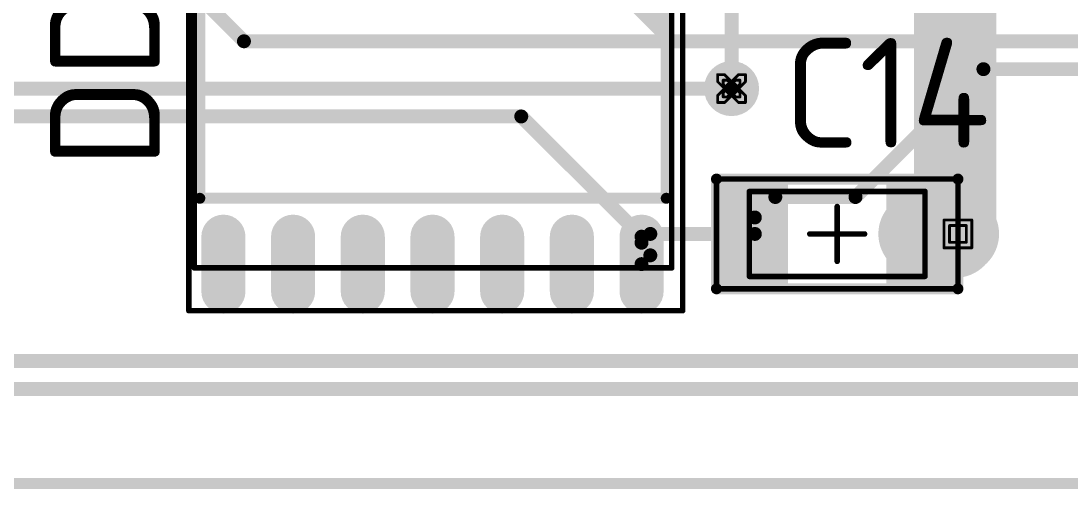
# Model space of a CAD drawing. Header units: millimetres. Extents: x 3219 to 51106, y -14166 to 2063.
# Drawn here: x 5622.96 to 5642.09, y 1760.26 to 1768.79 of the extents above; entities that cross this region are included whole.
import ezdxf

# ---------------------------------------------------------------- set-up
doc = ezdxf.new("R2010")
doc.units = ezdxf.units.MM
doc.layers.get('0').update_dxf_attribs({"lineweight": 53})
for name, color, linetype in [('Bottom Layer', 5, 'Continuous'), ('Bottom Solder', 6, 'Continuous'), ('Drill Drawing', 1, 'Continuous'), ('Mechanical 1', 6, 'Continuous'), ('Mechanical 13', 56, 'Continuous'), ('Mechanical 15', 56, 'Continuous'), ('Top Layer', 1, 'Continuous'), ('Top Overlay', 2, 'Continuous'), ('Top Paste', 8, 'Continuous'), ('Top Solder', 216, 'Continuous')]:
    doc.layers.add(name, color=color, linetype=linetype)
doc.styles.add('GOST type B', font='GOST_B.TTF', dxfattribs={"height": 3.5})

# ---------------------------------------------------------------- blocks, each defined once
blk = doc.blocks.new('14_SOIC_94')
at = {"layer": 'Mechanical 13'}
h = blk.add_hatch(color=56, dxfattribs=at)
edge = h.paths.add_edge_path()
edge.add_arc((0.5, 0), 0.25, 0, 360)
at = {"layer": 'Top Layer'}
blk.add_hatch(color=1, dxfattribs=at).paths.add_polyline_path([(-0.8, 0.3), (0.8, 0.3), (0.8, -0.3), (-0.8, -0.3)])
h = blk.add_hatch(color=1, dxfattribs=at)
edge = h.paths.add_edge_path()
edge.add_arc((5.4, 0), 0.3, 90, 270)
edge.add_line((5.4, -0.3), (6.4, -0.3))
edge.add_arc((6.4, 0), 0.3, 270, 450)
edge.add_line((6.4, 0.3), (5.4, 0.3))
h = blk.add_hatch(color=1, dxfattribs=at)
edge = h.paths.add_edge_path()
edge.add_arc((-0.5, -1.27), 0.3, 90, 270)
edge.add_line((-0.5, -1.57), (0.5, -1.57))
edge.add_arc((0.5, -1.27), 0.3, 270, 450)
edge.add_line((0.5, -0.97), (-0.5, -0.97))
h = blk.add_hatch(color=1, dxfattribs=at)
edge = h.paths.add_edge_path()
edge.add_arc((5.4, -1.27), 0.3, 90, 270)
edge.add_line((5.4, -1.57), (6.4, -1.57))
edge.add_arc((6.4, -1.27), 0.3, 270, 450)
edge.add_line((6.4, -0.97), (5.4, -0.97))
h = blk.add_hatch(color=1, dxfattribs=at)
edge = h.paths.add_edge_path()
edge.add_arc((-0.5, -2.54), 0.3, 90, 270)
edge.add_line((-0.5, -2.84), (0.5, -2.84))
edge.add_arc((0.5, -2.54), 0.3, 270, 450)
edge.add_line((0.5, -2.24), (-0.5, -2.24))
h = blk.add_hatch(color=1, dxfattribs=at)
edge = h.paths.add_edge_path()
edge.add_arc((5.4, -2.54), 0.3, 90, 270)
edge.add_line((5.4, -2.84), (6.4, -2.84))
edge.add_arc((6.4, -2.54), 0.3, 270, 450)
edge.add_line((6.4, -2.24), (5.4, -2.24))
h = blk.add_hatch(color=1, dxfattribs=at)
edge = h.paths.add_edge_path()
edge.add_arc((-0.5, -3.81), 0.3, 90, 270)
edge.add_line((-0.5, -4.11), (0.5, -4.11))
edge.add_arc((0.5, -3.81), 0.3, 270, 450)
edge.add_line((0.5, -3.51), (-0.5, -3.51))
h = blk.add_hatch(color=1, dxfattribs=at)
edge = h.paths.add_edge_path()
edge.add_arc((5.4, -3.81), 0.3, 90, 270)
edge.add_line((5.4, -4.11), (6.4, -4.11))
edge.add_arc((6.4, -3.81), 0.3, 270, 450)
edge.add_line((6.4, -3.51), (5.4, -3.51))
h = blk.add_hatch(color=1, dxfattribs=at)
edge = h.paths.add_edge_path()
edge.add_arc((-0.5, -5.08), 0.3, 90, 270)
edge.add_line((-0.5, -5.38), (0.5, -5.38))
edge.add_arc((0.5, -5.08), 0.3, 270, 450)
edge.add_line((0.5, -4.78), (-0.5, -4.78))
h = blk.add_hatch(color=1, dxfattribs=at)
edge = h.paths.add_edge_path()
edge.add_arc((5.4, -5.08), 0.3, 90, 270)
edge.add_line((5.4, -5.38), (6.4, -5.38))
edge.add_arc((6.4, -5.08), 0.3, 270, 450)
edge.add_line((6.4, -4.78), (5.4, -4.78))
h = blk.add_hatch(color=1, dxfattribs=at)
edge = h.paths.add_edge_path()
edge.add_arc((-0.5, -6.35), 0.3, 90, 270)
edge.add_line((-0.5, -6.65), (0.5, -6.65))
edge.add_arc((0.5, -6.35), 0.3, 270, 450)
edge.add_line((0.5, -6.05), (-0.5, -6.05))
h = blk.add_hatch(color=1, dxfattribs=at)
edge = h.paths.add_edge_path()
edge.add_arc((5.4, -6.35), 0.3, 90, 270)
edge.add_line((5.4, -6.65), (6.4, -6.65))
edge.add_arc((6.4, -6.35), 0.3, 270, 450)
edge.add_line((6.4, -6.05), (5.4, -6.05))
h = blk.add_hatch(color=1, dxfattribs=at)
edge = h.paths.add_edge_path()
edge.add_arc((-0.5, -7.62), 0.3, 90, 270)
edge.add_line((-0.5, -7.92), (0.5, -7.92))
edge.add_arc((0.5, -7.62), 0.3, 270, 450)
edge.add_line((0.5, -7.32), (-0.5, -7.32))
h = blk.add_hatch(color=1, dxfattribs=at)
edge = h.paths.add_edge_path()
edge.add_arc((5.4, -7.62), 0.3, 90, 270)
edge.add_line((5.4, -7.92), (6.4, -7.92))
edge.add_arc((6.4, -7.62), 0.3, 270, 450)
edge.add_line((6.4, -7.32), (5.4, -7.32))
at = {"layer": 'Top Overlay'}
blk.add_hatch(color=2, dxfattribs=at).paths.add_polyline_path([(1.2, 0.45), (1.2, -0.27), (1.92, 0.45)])
at = {"layer": 'Top Paste'}
blk.add_hatch(color=8, dxfattribs=at).paths.add_polyline_path([(-0.8, 0.3), (0.8, 0.3), (0.8, -0.3), (-0.8, -0.3)])
h = blk.add_hatch(color=8, dxfattribs=at)
edge = h.paths.add_edge_path()
edge.add_arc((5.4, 0), 0.3, 90, 270)
edge.add_line((5.4, -0.3), (6.4, -0.3))
edge.add_arc((6.4, 0), 0.3, 270, 450)
edge.add_line((6.4, 0.3), (5.4, 0.3))
h = blk.add_hatch(color=8, dxfattribs=at)
edge = h.paths.add_edge_path()
edge.add_arc((-0.5, -1.27), 0.3, 90, 270)
edge.add_line((-0.5, -1.57), (0.5, -1.57))
edge.add_arc((0.5, -1.27), 0.3, 270, 450)
edge.add_line((0.5, -0.97), (-0.5, -0.97))
h = blk.add_hatch(color=8, dxfattribs=at)
edge = h.paths.add_edge_path()
edge.add_arc((5.4, -1.27), 0.3, 90, 270)
edge.add_line((5.4, -1.57), (6.4, -1.57))
edge.add_arc((6.4, -1.27), 0.3, 270, 450)
edge.add_line((6.4, -0.97), (5.4, -0.97))
h = blk.add_hatch(color=8, dxfattribs=at)
edge = h.paths.add_edge_path()
edge.add_arc((-0.5, -2.54), 0.3, 90, 270)
edge.add_line((-0.5, -2.84), (0.5, -2.84))
edge.add_arc((0.5, -2.54), 0.3, 270, 450)
edge.add_line((0.5, -2.24), (-0.5, -2.24))
h = blk.add_hatch(color=8, dxfattribs=at)
edge = h.paths.add_edge_path()
edge.add_arc((5.4, -2.54), 0.3, 90, 270)
edge.add_line((5.4, -2.84), (6.4, -2.84))
edge.add_arc((6.4, -2.54), 0.3, 270, 450)
edge.add_line((6.4, -2.24), (5.4, -2.24))
h = blk.add_hatch(color=8, dxfattribs=at)
edge = h.paths.add_edge_path()
edge.add_arc((-0.5, -3.81), 0.3, 90, 270)
edge.add_line((-0.5, -4.11), (0.5, -4.11))
edge.add_arc((0.5, -3.81), 0.3, 270, 450)
edge.add_line((0.5, -3.51), (-0.5, -3.51))
h = blk.add_hatch(color=8, dxfattribs=at)
edge = h.paths.add_edge_path()
edge.add_arc((5.4, -3.81), 0.3, 90, 270)
edge.add_line((5.4, -4.11), (6.4, -4.11))
edge.add_arc((6.4, -3.81), 0.3, 270, 450)
edge.add_line((6.4, -3.51), (5.4, -3.51))
h = blk.add_hatch(color=8, dxfattribs=at)
edge = h.paths.add_edge_path()
edge.add_arc((-0.5, -5.08), 0.3, 90, 270)
edge.add_line((-0.5, -5.38), (0.5, -5.38))
edge.add_arc((0.5, -5.08), 0.3, 270, 450)
edge.add_line((0.5, -4.78), (-0.5, -4.78))
h = blk.add_hatch(color=8, dxfattribs=at)
edge = h.paths.add_edge_path()
edge.add_arc((5.4, -5.08), 0.3, 90, 270)
edge.add_line((5.4, -5.38), (6.4, -5.38))
edge.add_arc((6.4, -5.08), 0.3, 270, 450)
edge.add_line((6.4, -4.78), (5.4, -4.78))
h = blk.add_hatch(color=8, dxfattribs=at)
edge = h.paths.add_edge_path()
edge.add_arc((-0.5, -6.35), 0.3, 90, 270)
edge.add_line((-0.5, -6.65), (0.5, -6.65))
edge.add_arc((0.5, -6.35), 0.3, 270, 450)
edge.add_line((0.5, -6.05), (-0.5, -6.05))
h = blk.add_hatch(color=8, dxfattribs=at)
edge = h.paths.add_edge_path()
edge.add_arc((5.4, -6.35), 0.3, 90, 270)
edge.add_line((5.4, -6.65), (6.4, -6.65))
edge.add_arc((6.4, -6.35), 0.3, 270, 450)
edge.add_line((6.4, -6.05), (5.4, -6.05))
h = blk.add_hatch(color=8, dxfattribs=at)
edge = h.paths.add_edge_path()
edge.add_arc((-0.5, -7.62), 0.3, 90, 270)
edge.add_line((-0.5, -7.92), (0.5, -7.92))
edge.add_arc((0.5, -7.62), 0.3, 270, 450)
edge.add_line((0.5, -7.32), (-0.5, -7.32))
h = blk.add_hatch(color=8, dxfattribs=at)
edge = h.paths.add_edge_path()
edge.add_arc((5.4, -7.62), 0.3, 90, 270)
edge.add_line((5.4, -7.92), (6.4, -7.92))
edge.add_arc((6.4, -7.62), 0.3, 270, 450)
edge.add_line((6.4, -7.32), (5.4, -7.32))
at = {"layer": 'Top Solder'}
blk.add_hatch(color=216, dxfattribs=at).paths.add_polyline_path([(-0.902, 0.402), (0.902, 0.402), (0.902, -0.402), (-0.902, -0.402)])
h = blk.add_hatch(color=216, dxfattribs=at)
edge = h.paths.add_edge_path()
edge.add_arc((5.4, 0), 0.402, 90, 270)
edge.add_line((5.4, -0.402), (6.4, -0.402))
edge.add_arc((6.4, 0), 0.402, 270, 450)
edge.add_line((6.4, 0.402), (5.4, 0.402))
h = blk.add_hatch(color=216, dxfattribs=at)
edge = h.paths.add_edge_path()
edge.add_arc((-0.5, -1.27), 0.402, 90, 270)
edge.add_line((-0.5, -1.672), (0.5, -1.672))
edge.add_arc((0.5, -1.27), 0.402, 270, 450)
edge.add_line((0.5, -0.868), (-0.5, -0.868))
h = blk.add_hatch(color=216, dxfattribs=at)
edge = h.paths.add_edge_path()
edge.add_arc((5.4, -1.27), 0.402, 90, 270)
edge.add_line((5.4, -1.672), (6.4, -1.672))
edge.add_arc((6.4, -1.27), 0.402, 270, 450)
edge.add_line((6.4, -0.868), (5.4, -0.868))
h = blk.add_hatch(color=216, dxfattribs=at)
edge = h.paths.add_edge_path()
edge.add_arc((-0.5, -2.54), 0.402, 90, 270)
edge.add_line((-0.5, -2.942), (0.5, -2.942))
edge.add_arc((0.5, -2.54), 0.402, 270, 450)
edge.add_line((0.5, -2.138), (-0.5, -2.138))
h = blk.add_hatch(color=216, dxfattribs=at)
edge = h.paths.add_edge_path()
edge.add_arc((5.4, -2.54), 0.402, 90, 270)
edge.add_line((5.4, -2.942), (6.4, -2.942))
edge.add_arc((6.4, -2.54), 0.402, 270, 450)
edge.add_line((6.4, -2.138), (5.4, -2.138))
h = blk.add_hatch(color=216, dxfattribs=at)
edge = h.paths.add_edge_path()
edge.add_arc((-0.5, -3.81), 0.402, 90, 270)
edge.add_line((-0.5, -4.212), (0.5, -4.212))
edge.add_arc((0.5, -3.81), 0.402, 270, 450)
edge.add_line((0.5, -3.408), (-0.5, -3.408))
h = blk.add_hatch(color=216, dxfattribs=at)
edge = h.paths.add_edge_path()
edge.add_arc((5.4, -3.81), 0.402, 90, 270)
edge.add_line((5.4, -4.212), (6.4, -4.212))
edge.add_arc((6.4, -3.81), 0.402, 270, 450)
edge.add_line((6.4, -3.408), (5.4, -3.408))
h = blk.add_hatch(color=216, dxfattribs=at)
edge = h.paths.add_edge_path()
edge.add_arc((-0.5, -5.08), 0.402, 90, 270)
edge.add_line((-0.5, -5.482), (0.5, -5.482))
edge.add_arc((0.5, -5.08), 0.402, 270, 450)
edge.add_line((0.5, -4.678), (-0.5, -4.678))
h = blk.add_hatch(color=216, dxfattribs=at)
edge = h.paths.add_edge_path()
edge.add_arc((5.4, -5.08), 0.402, 90, 270)
edge.add_line((5.4, -5.482), (6.4, -5.482))
edge.add_arc((6.4, -5.08), 0.402, 270, 450)
edge.add_line((6.4, -4.678), (5.4, -4.678))
h = blk.add_hatch(color=216, dxfattribs=at)
edge = h.paths.add_edge_path()
edge.add_arc((-0.5, -6.35), 0.402, 90, 270)
edge.add_line((-0.5, -6.752), (0.5, -6.752))
edge.add_arc((0.5, -6.35), 0.402, 270, 450)
edge.add_line((0.5, -5.948), (-0.5, -5.948))
h = blk.add_hatch(color=216, dxfattribs=at)
edge = h.paths.add_edge_path()
edge.add_arc((5.4, -6.35), 0.402, 90, 270)
edge.add_line((5.4, -6.752), (6.4, -6.752))
edge.add_arc((6.4, -6.35), 0.402, 270, 450)
edge.add_line((6.4, -5.948), (5.4, -5.948))
h = blk.add_hatch(color=216, dxfattribs=at)
edge = h.paths.add_edge_path()
edge.add_arc((-0.5, -7.62), 0.402, 90, 270)
edge.add_line((-0.5, -8.022), (0.5, -8.022))
edge.add_arc((0.5, -7.62), 0.402, 270, 450)
edge.add_line((0.5, -7.218), (-0.5, -7.218))
h = blk.add_hatch(color=216, dxfattribs=at)
edge = h.paths.add_edge_path()
edge.add_arc((5.4, -7.62), 0.402, 90, 270)
edge.add_line((5.4, -8.022), (6.4, -8.022))
edge.add_arc((6.4, -7.62), 0.402, 270, 450)
edge.add_line((6.4, -7.218), (5.4, -7.218))
at = {"layer": 'Mechanical 13'}
for points in [[(-0.168, -8.15, 0.1, 0.1, 0), (-0.168, 0.55, 0.1, 0.1, 0)], [(5.969, 0.55, 0.1, 0.1, 0), (-0.168, 0.55, 0.1, 0.1, 0)], [(5.969, -8.15, 0.1, 0.1, 0), (5.969, 0.55, 0.1, 0.1, 0)], [(-0.168, -8.15, 0.1, 0.1, 0), (5.969, -8.15, 0.1, 0.1, 0)]]:
    blk.add_lwpolyline(points, format="xyseb", dxfattribs=at)
for points in [[(-0.193, 0.55, 0.05, 0.05, 1), (-0.143, 0.55, 0.05, 0.05, 1)], [(-0.193, 0.55, 0.05, 0.05, 1), (-0.143, 0.55, 0.05, 0.05, 1)], [(5.944, 0.55, 0.05, 0.05, 1), (5.994, 0.55, 0.05, 0.05, 1)], [(5.944, 0.55, 0.05, 0.05, 1), (5.994, 0.55, 0.05, 0.05, 1)], [(-0.193, -8.15, 0.05, 0.05, 1), (-0.143, -8.15, 0.05, 0.05, 1)], [(-0.193, -8.15, 0.05, 0.05, 1), (-0.143, -8.15, 0.05, 0.05, 1)], [(5.944, -8.15, 0.05, 0.05, 1), (5.994, -8.15, 0.05, 0.05, 1)], [(5.944, -8.15, 0.05, 0.05, 1), (5.994, -8.15, 0.05, 0.05, 1)]]:
    blk.add_lwpolyline(points, format="xyseb", close=True, dxfattribs=at)
at = {"layer": 'Mechanical 15'}
for points in [[(-0.75, -8.25, 0.1, 0.1, 0), (-0.75, 0.75, 0.1, 0.1, 0)], [(6.75, 0.75, 0.1, 0.1, 0), (-0.75, 0.75, 0.1, 0.1, 0)], [(6.75, 0.5, 0.1, 0.1, 0), (6.75, 0.75, 0.1, 0.1, 0)], [(6.75, -8.25, 0.1, 0.1, 0), (6.75, 0.5, 0.1, 0.1, 0)], [(6.75, -8.25, 0.1, 0.1, 0), (-0.75, -8.25, 0.1, 0.1, 0)]]:
    blk.add_lwpolyline(points, format="xyseb", dxfattribs=at)
for points in [[(-0.775, 0.75, 0.05, 0.05, 1), (-0.725, 0.75, 0.05, 0.05, 1)], [(-0.775, 0.75, 0.05, 0.05, 1), (-0.725, 0.75, 0.05, 0.05, 1)], [(6.725, 0.75, 0.05, 0.05, 1), (6.775, 0.75, 0.05, 0.05, 1)], [(6.725, 0.75, 0.05, 0.05, 1), (6.775, 0.75, 0.05, 0.05, 1)], [(6.725, 0.5, 0.05, 0.05, 1), (6.775, 0.5, 0.05, 0.05, 1)], [(6.725, 0.5, 0.05, 0.05, 1), (6.775, 0.5, 0.05, 0.05, 1)], [(-0.775, -8.25, 0.05, 0.05, 1), (-0.725, -8.25, 0.05, 0.05, 1)], [(-0.775, -8.25, 0.05, 0.05, 1), (-0.725, -8.25, 0.05, 0.05, 1)], [(6.725, -8.25, 0.05, 0.05, 1), (6.775, -8.25, 0.05, 0.05, 1)], [(6.725, -8.25, 0.05, 0.05, 1), (6.775, -8.25, 0.05, 0.05, 1)]]:
    blk.add_lwpolyline(points, format="xyseb", close=True, dxfattribs=at)
at = {"layer": 'Top Overlay'}
for points in [[(1.2, 0.45, 0.2, 0.2, 0), (4.7, 0.45, 0.2, 0.2, 0)], [(1.2, -8.05, 0.2, 0.2, 0), (1.2, 0.45, 0.2, 0.2, 0)], [(4.7, -8.05, 0.2, 0.2, 0), (4.7, 0.45, 0.2, 0.2, 0)], [(4.7, -8.05, 0.2, 0.2, 0), (1.2, -8.05, 0.2, 0.2, 0)]]:
    blk.add_lwpolyline(points, format="xyseb", dxfattribs=at)
for points in [[(1.15, 0.45, 0.1, 0.1, 1), (1.25, 0.45, 0.1, 0.1, 1)], [(1.15, 0.45, 0.1, 0.1, 1), (1.25, 0.45, 0.1, 0.1, 1)], [(4.65, 0.45, 0.1, 0.1, 1), (4.75, 0.45, 0.1, 0.1, 1)], [(4.65, 0.45, 0.1, 0.1, 1), (4.75, 0.45, 0.1, 0.1, 1)], [(1.15, -8.05, 0.1, 0.1, 1), (1.25, -8.05, 0.1, 0.1, 1)], [(1.15, -8.05, 0.1, 0.1, 1), (1.25, -8.05, 0.1, 0.1, 1)], [(4.65, -8.05, 0.1, 0.1, 1), (4.75, -8.05, 0.1, 0.1, 1)], [(4.65, -8.05, 0.1, 0.1, 1), (4.75, -8.05, 0.1, 0.1, 1)]]:
    blk.add_lwpolyline(points, format="xyseb", close=True, dxfattribs=at)
blk = doc.blocks.new('CAP__1206_115')
at = {"layer": 'Top Layer'}
for points in [[(-2, -0.8), (-2, 0.8), (-1, 0.8), (-1, -0.8)], [(1, -0.8), (1, 0.8), (2, 0.8), (2, -0.8)]]:
    blk.add_hatch(color=1, dxfattribs=at).paths.add_polyline_path(points)
at = {"layer": 'Top Paste'}
for points in [[(-2, -0.8), (-2, 0.8), (-1, 0.8), (-1, -0.8)], [(1, -0.8), (1, 0.8), (2, 0.8), (2, -0.8)]]:
    blk.add_hatch(color=8, dxfattribs=at).paths.add_polyline_path(points)
at = {"layer": 'Top Solder'}
for points in [[(-2.102, -0.902), (-2.102, 0.902), (-0.898, 0.902), (-0.898, -0.902)], [(0.898, -0.902), (0.898, 0.902), (2.102, 0.902), (2.102, -0.902)]]:
    blk.add_hatch(color=216, dxfattribs=at).paths.add_polyline_path(points)
at = {"layer": 'Mechanical 13'}
for points in [[(1.6, 0.775, 0.1, 0.1, 0), (-1.6, 0.775, 0.1, 0.1, 0)], [(-1.6, 0.775, 0.1, 0.1, 0), (-1.6, -0.775, 0.1, 0.1, 0)], [(1.6, 0.775, 0.1, 0.1, 0), (1.6, -0.775, 0.1, 0.1, 0)], [(1.6, -0.775, 0.1, 0.1, 0), (-1.6, -0.775, 0.1, 0.1, 0)]]:
    blk.add_lwpolyline(points, format="xyseb", dxfattribs=at)
for points in [[(-1.625, 0.775, 0.05, 0.05, 1), (-1.575, 0.775, 0.05, 0.05, 1)], [(-1.625, 0.775, 0.05, 0.05, 1), (-1.575, 0.775, 0.05, 0.05, 1)], [(1.575, 0.775, 0.05, 0.05, 1), (1.625, 0.775, 0.05, 0.05, 1)], [(1.575, 0.775, 0.05, 0.05, 1), (1.625, 0.775, 0.05, 0.05, 1)], [(-1.625, -0.775, 0.05, 0.05, 1), (-1.575, -0.775, 0.05, 0.05, 1)], [(-1.625, -0.775, 0.05, 0.05, 1), (-1.575, -0.775, 0.05, 0.05, 1)], [(1.575, -0.775, 0.05, 0.05, 1), (1.625, -0.775, 0.05, 0.05, 1)], [(1.575, -0.775, 0.05, 0.05, 1), (1.625, -0.775, 0.05, 0.05, 1)]]:
    blk.add_lwpolyline(points, format="xyseb", close=True, dxfattribs=at)
at = {"layer": 'Mechanical 15'}
for points in [[(-2.2, 1, 0.1, 0.1, 0), (-2.2, -1, 0.1, 0.1, 0)], [(2.2, 1, 0.1, 0.1, 0), (-2.2, 1, 0.1, 0.1, 0)], [(2.2, 1, 0.1, 0.1, 0), (2.2, -1, 0.1, 0.1, 0)], [(0, 0.5, 0.1, 0.1, 0), (0, -0.5, 0.1, 0.1, 0)], [(0.5, 0, 0.1, 0.1, 0), (-0.5, 0, 0.1, 0.1, 0)], [(2.2, -1, 0.1, 0.1, 0), (-2.2, -1, 0.1, 0.1, 0)]]:
    blk.add_lwpolyline(points, format="xyseb", dxfattribs=at)
for points in [[(-2.225, 1, 0.05, 0.05, 1), (-2.175, 1, 0.05, 0.05, 1)], [(-2.225, 1, 0.05, 0.05, 1), (-2.175, 1, 0.05, 0.05, 1)], [(2.175, 1, 0.05, 0.05, 1), (2.225, 1, 0.05, 0.05, 1)], [(2.175, 1, 0.05, 0.05, 1), (2.225, 1, 0.05, 0.05, 1)], [(-0.025, 0.5, 0.05, 0.05, 1), (0.025, 0.5, 0.05, 0.05, 1)], [(-0.525, 0, 0.05, 0.05, 1), (-0.475, 0, 0.05, 0.05, 1)], [(0.475, 0, 0.05, 0.05, 1), (0.525, 0, 0.05, 0.05, 1)], [(-0.025, -0.5, 0.05, 0.05, 1), (0.025, -0.5, 0.05, 0.05, 1)], [(-2.225, -1, 0.05, 0.05, 1), (-2.175, -1, 0.05, 0.05, 1)], [(-2.225, -1, 0.05, 0.05, 1), (-2.175, -1, 0.05, 0.05, 1)], [(2.175, -1, 0.05, 0.05, 1), (2.225, -1, 0.05, 0.05, 1)], [(2.175, -1, 0.05, 0.05, 1), (2.225, -1, 0.05, 0.05, 1)]]:
    blk.add_lwpolyline(points, format="xyseb", close=True, dxfattribs=at)
at = {"layer": 'Top Overlay'}
for points in [[(2.2, 1, 0.2, 0.2, 0), (-2.2, 1, 0.2, 0.2, 0)], [(-2.2, 1, 0.2, 0.2, 0), (-2.2, -1, 0.2, 0.2, 0)], [(2.2, 1, 0.2, 0.2, 0), (2.2, -1, 0.2, 0.2, 0)], [(2.2, -1, 0.2, 0.2, 0), (-2.2, -1, 0.2, 0.2, 0)]]:
    blk.add_lwpolyline(points, format="xyseb", dxfattribs=at)
for points in [[(-2.25, 1, 0.1, 0.1, 1), (-2.15, 1, 0.1, 0.1, 1)], [(-2.25, 1, 0.1, 0.1, 1), (-2.15, 1, 0.1, 0.1, 1)], [(2.15, 1, 0.1, 0.1, 1), (2.25, 1, 0.1, 0.1, 1)], [(2.15, 1, 0.1, 0.1, 1), (2.25, 1, 0.1, 0.1, 1)], [(-2.25, -1, 0.1, 0.1, 1), (-2.15, -1, 0.1, 0.1, 1)], [(-2.25, -1, 0.1, 0.1, 1), (-2.15, -1, 0.1, 0.1, 1)], [(2.15, -1, 0.1, 0.1, 1), (2.25, -1, 0.1, 0.1, 1)], [(2.15, -1, 0.1, 0.1, 1), (2.25, -1, 0.1, 0.1, 1)]]:
    blk.add_lwpolyline(points, format="xyseb", close=True, dxfattribs=at)

msp = doc.modelspace()

# ---------------------------------------------------------------- hatches: boundary and pattern name
at = {"layer": 'Bottom Layer'}
h = msp.add_hatch(color=5, dxfattribs=at)
edge = h.paths.add_edge_path()
edge.add_arc((5635.904, 1767.558), 0.4, 0, 360)
h = msp.add_hatch(color=5, dxfattribs=at)
edge = h.paths.add_edge_path()
edge.add_arc((5640.029, 1764.908), 0.6, 0, 360)
at = {"layer": 'Bottom Solder'}
h = msp.add_hatch(color=6, dxfattribs=at)
edge = h.paths.add_edge_path()
edge.add_arc((5635.904, 1767.558), 0.502, 0, 360)
h = msp.add_hatch(color=6, dxfattribs=at)
edge = h.paths.add_edge_path()
edge.add_arc((5640.029, 1764.908), 0.702, 0, 360)
at = {"layer": 'Top Layer'}
h = msp.add_hatch(color=1, dxfattribs=at)
edge = h.paths.add_edge_path()
edge.add_arc((5635.904, 1767.558), 0.4, 0, 360)
h = msp.add_hatch(color=1, dxfattribs=at)
edge = h.paths.add_edge_path()
edge.add_arc((5640.029, 1764.908), 0.6, 0, 360)
at = {"layer": 'Top Solder'}
h = msp.add_hatch(color=216, dxfattribs=at)
edge = h.paths.add_edge_path()
edge.add_arc((5635.904, 1767.558), 0.502, 0, 360)
h = msp.add_hatch(color=216, dxfattribs=at)
edge = h.paths.add_edge_path()
edge.add_arc((5640.029, 1764.908), 0.702, 0, 360)

# ---------------------------------------------------------------- linework, layer by layer
at = {"layer": 'Bottom Layer'}
for points in [[(5639.979, 1764.858, 1.5, 1.5, 0), (5639.979, 1770.608, 1.5, 1.5, 0)], [(5635.904, 1767.558, 0.254, 0.254, 0), (5635.904, 1770.108, 0.254, 0.254, 0)]]:
    msp.add_lwpolyline(points, format="xyseb", dxfattribs=at)
for points in [[(5635.84, 1767.558, 0.127, 0.127, 1), (5635.967, 1767.558, 0.127, 0.127, 1)], [(5639.604, 1764.858, 0.75, 0.75, 1), (5640.354, 1764.858, 0.75, 0.75, 1)]]:
    msp.add_lwpolyline(points, format="xyseb", close=True, dxfattribs=at)
at = {"layer": 'Drill Drawing'}
for points in [[(5635.65, 1767.685, 0.0508, 0.0508, 0), (5635.65, 1767.812, 0.0508, 0.0508, 0)], [(5635.65, 1767.812, 0.0508, 0.0508, 0), (5635.777, 1767.812, 0.0508, 0.0508, 0)], [(5635.777, 1767.812, 0.0508, 0.0508, 0), (5635.904, 1767.685, 0.0508, 0.0508, 0)], [(5635.904, 1767.685, 0.0508, 0.0508, 0), (5636.031, 1767.812, 0.0508, 0.0508, 0)], [(5636.031, 1767.812, 0.0508, 0.0508, 0), (5636.158, 1767.812, 0.0508, 0.0508, 0)], [(5636.158, 1767.685, 0.0508, 0.0508, 0), (5636.158, 1767.812, 0.0508, 0.0508, 0)], [(5635.65, 1767.685, 0.0508, 0.0508, 0), (5635.777, 1767.558, 0.0508, 0.0508, 0)], [(5635.751, 1767.634, 0.0508, 0.0508, 0), (5635.751, 1767.711, 0.0508, 0.0508, 0)], [(5635.751, 1767.711, 0.0508, 0.0508, 0), (5635.827, 1767.711, 0.0508, 0.0508, 0)], [(5635.751, 1767.634, 0.0508, 0.0508, 0), (5635.827, 1767.558, 0.0508, 0.0508, 0)], [(5635.827, 1767.711, 0.0508, 0.0508, 0), (5635.904, 1767.634, 0.0508, 0.0508, 0)], [(5635.904, 1767.634, 0.0508, 0.0508, 0), (5635.98, 1767.711, 0.0508, 0.0508, 0)], [(5635.98, 1767.711, 0.0508, 0.0508, 0), (5636.056, 1767.711, 0.0508, 0.0508, 0)], [(5635.98, 1767.558, 0.0508, 0.0508, 0), (5636.056, 1767.634, 0.0508, 0.0508, 0)], [(5636.031, 1767.558, 0.0508, 0.0508, 0), (5636.158, 1767.685, 0.0508, 0.0508, 0)], [(5636.056, 1767.634, 0.0508, 0.0508, 0), (5636.056, 1767.711, 0.0508, 0.0508, 0)], [(5635.65, 1767.431, 0.0508, 0.0508, 0), (5635.777, 1767.558, 0.0508, 0.0508, 0)], [(5635.65, 1767.304, 0.0508, 0.0508, 0), (5635.65, 1767.431, 0.0508, 0.0508, 0)], [(5635.751, 1767.482, 0.0508, 0.0508, 0), (5635.827, 1767.558, 0.0508, 0.0508, 0)], [(5635.751, 1767.406, 0.0508, 0.0508, 0), (5635.751, 1767.482, 0.0508, 0.0508, 0)], [(5635.751, 1767.406, 0.0508, 0.0508, 0), (5635.827, 1767.406, 0.0508, 0.0508, 0)], [(5635.777, 1767.304, 0.0508, 0.0508, 0), (5635.904, 1767.431, 0.0508, 0.0508, 0)], [(5635.827, 1767.406, 0.0508, 0.0508, 0), (5635.904, 1767.482, 0.0508, 0.0508, 0)], [(5635.904, 1767.482, 0.0508, 0.0508, 0), (5635.98, 1767.406, 0.0508, 0.0508, 0)], [(5635.904, 1767.431, 0.0508, 0.0508, 0), (5636.031, 1767.304, 0.0508, 0.0508, 0)], [(5635.98, 1767.558, 0.0508, 0.0508, 0), (5636.056, 1767.482, 0.0508, 0.0508, 0)], [(5635.98, 1767.406, 0.0508, 0.0508, 0), (5636.056, 1767.406, 0.0508, 0.0508, 0)], [(5636.031, 1767.558, 0.0508, 0.0508, 0), (5636.158, 1767.431, 0.0508, 0.0508, 0)], [(5636.056, 1767.406, 0.0508, 0.0508, 0), (5636.056, 1767.482, 0.0508, 0.0508, 0)], [(5636.158, 1767.304, 0.0508, 0.0508, 0), (5636.158, 1767.431, 0.0508, 0.0508, 0)], [(5635.65, 1767.304, 0.0508, 0.0508, 0), (5635.777, 1767.304, 0.0508, 0.0508, 0)], [(5636.031, 1767.304, 0.0508, 0.0508, 0), (5636.158, 1767.304, 0.0508, 0.0508, 0)], [(5639.775, 1765.162, 0.0508, 0.0508, 0), (5640.283, 1765.162, 0.0508, 0.0508, 0)], [(5639.775, 1764.654, 0.0508, 0.0508, 0), (5639.775, 1765.162, 0.0508, 0.0508, 0)], [(5640.283, 1764.654, 0.0508, 0.0508, 0), (5640.283, 1765.162, 0.0508, 0.0508, 0)], [(5639.876, 1765.061, 0.0508, 0.0508, 0), (5640.181, 1765.061, 0.0508, 0.0508, 0)], [(5639.876, 1764.756, 0.0508, 0.0508, 0), (5639.876, 1765.061, 0.0508, 0.0508, 0)], [(5640.181, 1764.756, 0.0508, 0.0508, 0), (5640.181, 1765.061, 0.0508, 0.0508, 0)], [(5639.876, 1764.756, 0.0508, 0.0508, 0), (5640.181, 1764.756, 0.0508, 0.0508, 0)], [(5639.775, 1764.654, 0.0508, 0.0508, 0), (5640.283, 1764.654, 0.0508, 0.0508, 0)]]:
    msp.add_lwpolyline(points, format="xyseb", dxfattribs=at)
for points in [[(5635.637, 1767.812, 0.0254, 0.0254, 1), (5635.662, 1767.812, 0.0254, 0.0254, 1)], [(5635.637, 1767.812, 0.0254, 0.0254, 1), (5635.662, 1767.812, 0.0254, 0.0254, 1)], [(5635.764, 1767.812, 0.0254, 0.0254, 1), (5635.789, 1767.812, 0.0254, 0.0254, 1)], [(5635.764, 1767.812, 0.0254, 0.0254, 1), (5635.789, 1767.812, 0.0254, 0.0254, 1)], [(5636.018, 1767.812, 0.0254, 0.0254, 1), (5636.043, 1767.812, 0.0254, 0.0254, 1)], [(5636.018, 1767.812, 0.0254, 0.0254, 1), (5636.043, 1767.812, 0.0254, 0.0254, 1)], [(5636.145, 1767.812, 0.0254, 0.0254, 1), (5636.17, 1767.812, 0.0254, 0.0254, 1)], [(5636.145, 1767.812, 0.0254, 0.0254, 1), (5636.17, 1767.812, 0.0254, 0.0254, 1)], [(5635.637, 1767.685, 0.0254, 0.0254, 1), (5635.662, 1767.685, 0.0254, 0.0254, 1)], [(5635.637, 1767.685, 0.0254, 0.0254, 1), (5635.662, 1767.685, 0.0254, 0.0254, 1)], [(5635.738, 1767.711, 0.0254, 0.0254, 1), (5635.764, 1767.711, 0.0254, 0.0254, 1)], [(5635.738, 1767.711, 0.0254, 0.0254, 1), (5635.764, 1767.711, 0.0254, 0.0254, 1)], [(5635.738, 1767.634, 0.0254, 0.0254, 1), (5635.764, 1767.634, 0.0254, 0.0254, 1)], [(5635.738, 1767.634, 0.0254, 0.0254, 1), (5635.764, 1767.634, 0.0254, 0.0254, 1)], [(5635.815, 1767.711, 0.0254, 0.0254, 1), (5635.84, 1767.711, 0.0254, 0.0254, 1)], [(5635.815, 1767.711, 0.0254, 0.0254, 1), (5635.84, 1767.711, 0.0254, 0.0254, 1)], [(5635.891, 1767.685, 0.0254, 0.0254, 1), (5635.916, 1767.685, 0.0254, 0.0254, 1)], [(5635.891, 1767.685, 0.0254, 0.0254, 1), (5635.916, 1767.685, 0.0254, 0.0254, 1)], [(5635.891, 1767.634, 0.0254, 0.0254, 1), (5635.916, 1767.634, 0.0254, 0.0254, 1)], [(5635.891, 1767.634, 0.0254, 0.0254, 1), (5635.916, 1767.634, 0.0254, 0.0254, 1)], [(5635.967, 1767.711, 0.0254, 0.0254, 1), (5635.992, 1767.711, 0.0254, 0.0254, 1)], [(5635.967, 1767.711, 0.0254, 0.0254, 1), (5635.992, 1767.711, 0.0254, 0.0254, 1)], [(5636.043, 1767.711, 0.0254, 0.0254, 1), (5636.069, 1767.711, 0.0254, 0.0254, 1)], [(5636.043, 1767.711, 0.0254, 0.0254, 1), (5636.069, 1767.711, 0.0254, 0.0254, 1)], [(5636.043, 1767.634, 0.0254, 0.0254, 1), (5636.069, 1767.634, 0.0254, 0.0254, 1)], [(5636.043, 1767.634, 0.0254, 0.0254, 1), (5636.069, 1767.634, 0.0254, 0.0254, 1)], [(5636.145, 1767.685, 0.0254, 0.0254, 1), (5636.17, 1767.685, 0.0254, 0.0254, 1)], [(5636.145, 1767.685, 0.0254, 0.0254, 1), (5636.17, 1767.685, 0.0254, 0.0254, 1)], [(5635.637, 1767.431, 0.0254, 0.0254, 1), (5635.662, 1767.431, 0.0254, 0.0254, 1)], [(5635.637, 1767.431, 0.0254, 0.0254, 1), (5635.662, 1767.431, 0.0254, 0.0254, 1)], [(5635.738, 1767.482, 0.0254, 0.0254, 1), (5635.764, 1767.482, 0.0254, 0.0254, 1)], [(5635.738, 1767.482, 0.0254, 0.0254, 1), (5635.764, 1767.482, 0.0254, 0.0254, 1)], [(5635.738, 1767.406, 0.0254, 0.0254, 1), (5635.764, 1767.406, 0.0254, 0.0254, 1)], [(5635.738, 1767.406, 0.0254, 0.0254, 1), (5635.764, 1767.406, 0.0254, 0.0254, 1)], [(5635.764, 1767.558, 0.0254, 0.0254, 1), (5635.789, 1767.558, 0.0254, 0.0254, 1)], [(5635.764, 1767.558, 0.0254, 0.0254, 1), (5635.789, 1767.558, 0.0254, 0.0254, 1)], [(5635.815, 1767.558, 0.0254, 0.0254, 1), (5635.84, 1767.558, 0.0254, 0.0254, 1)], [(5635.815, 1767.558, 0.0254, 0.0254, 1), (5635.84, 1767.558, 0.0254, 0.0254, 1)], [(5635.815, 1767.406, 0.0254, 0.0254, 1), (5635.84, 1767.406, 0.0254, 0.0254, 1)], [(5635.815, 1767.406, 0.0254, 0.0254, 1), (5635.84, 1767.406, 0.0254, 0.0254, 1)], [(5635.891, 1767.482, 0.0254, 0.0254, 1), (5635.916, 1767.482, 0.0254, 0.0254, 1)], [(5635.891, 1767.482, 0.0254, 0.0254, 1), (5635.916, 1767.482, 0.0254, 0.0254, 1)], [(5635.891, 1767.431, 0.0254, 0.0254, 1), (5635.916, 1767.431, 0.0254, 0.0254, 1)], [(5635.891, 1767.431, 0.0254, 0.0254, 1), (5635.916, 1767.431, 0.0254, 0.0254, 1)], [(5635.967, 1767.558, 0.0254, 0.0254, 1), (5635.992, 1767.558, 0.0254, 0.0254, 1)], [(5635.967, 1767.558, 0.0254, 0.0254, 1), (5635.992, 1767.558, 0.0254, 0.0254, 1)], [(5635.967, 1767.406, 0.0254, 0.0254, 1), (5635.992, 1767.406, 0.0254, 0.0254, 1)], [(5635.967, 1767.406, 0.0254, 0.0254, 1), (5635.992, 1767.406, 0.0254, 0.0254, 1)], [(5636.018, 1767.558, 0.0254, 0.0254, 1), (5636.043, 1767.558, 0.0254, 0.0254, 1)], [(5636.018, 1767.558, 0.0254, 0.0254, 1), (5636.043, 1767.558, 0.0254, 0.0254, 1)], [(5636.043, 1767.482, 0.0254, 0.0254, 1), (5636.069, 1767.482, 0.0254, 0.0254, 1)], [(5636.043, 1767.482, 0.0254, 0.0254, 1), (5636.069, 1767.482, 0.0254, 0.0254, 1)], [(5636.043, 1767.406, 0.0254, 0.0254, 1), (5636.069, 1767.406, 0.0254, 0.0254, 1)], [(5636.043, 1767.406, 0.0254, 0.0254, 1), (5636.069, 1767.406, 0.0254, 0.0254, 1)], [(5636.145, 1767.431, 0.0254, 0.0254, 1), (5636.17, 1767.431, 0.0254, 0.0254, 1)], [(5636.145, 1767.431, 0.0254, 0.0254, 1), (5636.17, 1767.431, 0.0254, 0.0254, 1)], [(5635.637, 1767.304, 0.0254, 0.0254, 1), (5635.662, 1767.304, 0.0254, 0.0254, 1)], [(5635.637, 1767.304, 0.0254, 0.0254, 1), (5635.662, 1767.304, 0.0254, 0.0254, 1)], [(5635.764, 1767.304, 0.0254, 0.0254, 1), (5635.789, 1767.304, 0.0254, 0.0254, 1)], [(5635.764, 1767.304, 0.0254, 0.0254, 1), (5635.789, 1767.304, 0.0254, 0.0254, 1)], [(5636.018, 1767.304, 0.0254, 0.0254, 1), (5636.043, 1767.304, 0.0254, 0.0254, 1)], [(5636.018, 1767.304, 0.0254, 0.0254, 1), (5636.043, 1767.304, 0.0254, 0.0254, 1)], [(5636.145, 1767.304, 0.0254, 0.0254, 1), (5636.17, 1767.304, 0.0254, 0.0254, 1)], [(5636.145, 1767.304, 0.0254, 0.0254, 1), (5636.17, 1767.304, 0.0254, 0.0254, 1)], [(5639.762, 1765.162, 0.0254, 0.0254, 1), (5639.787, 1765.162, 0.0254, 0.0254, 1)], [(5639.762, 1765.162, 0.0254, 0.0254, 1), (5639.787, 1765.162, 0.0254, 0.0254, 1)], [(5640.27, 1765.162, 0.0254, 0.0254, 1), (5640.295, 1765.162, 0.0254, 0.0254, 1)], [(5640.27, 1765.162, 0.0254, 0.0254, 1), (5640.295, 1765.162, 0.0254, 0.0254, 1)], [(5639.863, 1765.061, 0.0254, 0.0254, 1), (5639.889, 1765.061, 0.0254, 0.0254, 1)], [(5639.863, 1765.061, 0.0254, 0.0254, 1), (5639.889, 1765.061, 0.0254, 0.0254, 1)], [(5640.168, 1765.061, 0.0254, 0.0254, 1), (5640.194, 1765.061, 0.0254, 0.0254, 1)], [(5640.168, 1765.061, 0.0254, 0.0254, 1), (5640.194, 1765.061, 0.0254, 0.0254, 1)], [(5639.863, 1764.756, 0.0254, 0.0254, 1), (5639.889, 1764.756, 0.0254, 0.0254, 1)], [(5639.863, 1764.756, 0.0254, 0.0254, 1), (5639.889, 1764.756, 0.0254, 0.0254, 1)], [(5640.168, 1764.756, 0.0254, 0.0254, 1), (5640.194, 1764.756, 0.0254, 0.0254, 1)], [(5640.168, 1764.756, 0.0254, 0.0254, 1), (5640.194, 1764.756, 0.0254, 0.0254, 1)], [(5639.762, 1764.654, 0.0254, 0.0254, 1), (5639.787, 1764.654, 0.0254, 0.0254, 1)], [(5639.762, 1764.654, 0.0254, 0.0254, 1), (5639.787, 1764.654, 0.0254, 0.0254, 1)], [(5640.27, 1764.654, 0.0254, 0.0254, 1), (5640.295, 1764.654, 0.0254, 0.0254, 1)], [(5640.27, 1764.654, 0.0254, 0.0254, 1), (5640.295, 1764.654, 0.0254, 0.0254, 1)]]:
    msp.add_lwpolyline(points, format="xyseb", close=True, dxfattribs=at)
at = {"layer": 'Mechanical 1'}
msp.add_lwpolyline([(5516.479, 1760.358, 0.2, 0.2, 0), (5761.479, 1760.358, 0.2, 0.2, 0)], format="xyseb", dxfattribs=at)
at = {"layer": 'Top Layer'}
for points in [[(5625.729, 1769.71, 0.254, 0.254, 0), (5627.018, 1768.42, 0.254, 0.254, 0)], [(5627.018, 1768.42, 0.254, 0.254, 0), (5644.634, 1768.42, 0.254, 0.254, 0)], [(5627.018, 1768.42, 0.254, 0.254, 0), (5627.018, 1768.42, 0.254, 0.254, 0)], [(5638.163, 1765.581, 0.254, 0.254, 0), (5640.494, 1767.912, 0.254, 0.254, 0)], [(5640.494, 1767.912, 0.254, 0.254, 0), (5646.008, 1767.912, 0.254, 0.254, 0)], [(5606.779, 1767.558, 0.254, 0.254, 0), (5635.904, 1767.558, 0.254, 0.254, 0)], [(5604.293, 1767.05, 0.254, 0.254, 0), (5632.072, 1767.05, 0.254, 0.254, 0)], [(5632.072, 1767.05, 0.254, 0.254, 0), (5634.264, 1764.858, 0.254, 0.254, 0)], [(5636.329, 1765.208, 0.254, 0.254, 0), (5636.702, 1765.581, 0.254, 0.254, 0)], [(5636.702, 1765.581, 0.254, 0.254, 0), (5638.163, 1765.581, 0.254, 0.254, 0)], [(5639.329, 1764.908, 1.5, 1.5, 0), (5640.029, 1764.908, 1.5, 1.5, 0)], [(5636.329, 1764.908, 0.254, 0.254, 0), (5636.329, 1765.208, 0.254, 0.254, 0)], [(5634.264, 1764.748, 0.254, 0.254, 0), (5634.423, 1764.908, 0.254, 0.254, 0)], [(5634.423, 1764.518, 0.254, 0.254, 0), (5634.423, 1764.908, 0.254, 0.254, 0)], [(5634.423, 1764.908, 0.254, 0.254, 0), (5636.329, 1764.908, 0.254, 0.254, 0)], [(5634.264, 1764.358, 0.254, 0.254, 0), (5634.423, 1764.518, 0.254, 0.254, 0)], [(5605.139, 1762.591, 0.254, 0.254, 0), (5643.693, 1762.591, 0.254, 0.254, 0)], [(5604.929, 1762.083, 0.254, 0.254, 0), (5643.904, 1762.083, 0.254, 0.254, 0)]]:
    msp.add_lwpolyline(points, format="xyseb", dxfattribs=at)
for points in [[(5626.955, 1768.42, 0.127, 0.127, 1), (5627.082, 1768.42, 0.127, 0.127, 1)], [(5626.955, 1768.42, 0.127, 0.127, 1), (5627.082, 1768.42, 0.127, 0.127, 1)], [(5626.955, 1768.42, 0.127, 0.127, 1), (5627.082, 1768.42, 0.127, 0.127, 1)], [(5626.955, 1768.42, 0.127, 0.127, 1), (5627.082, 1768.42, 0.127, 0.127, 1)], [(5640.43, 1767.912, 0.127, 0.127, 1), (5640.557, 1767.912, 0.127, 0.127, 1)], [(5640.43, 1767.912, 0.127, 0.127, 1), (5640.557, 1767.912, 0.127, 0.127, 1)], [(5635.84, 1767.558, 0.127, 0.127, 1), (5635.967, 1767.558, 0.127, 0.127, 1)], [(5632.008, 1767.05, 0.127, 0.127, 1), (5632.135, 1767.05, 0.127, 0.127, 1)], [(5632.008, 1767.05, 0.127, 0.127, 1), (5632.135, 1767.05, 0.127, 0.127, 1)], [(5636.638, 1765.581, 0.127, 0.127, 1), (5636.765, 1765.581, 0.127, 0.127, 1)], [(5636.638, 1765.581, 0.127, 0.127, 1), (5636.765, 1765.581, 0.127, 0.127, 1)], [(5638.099, 1765.581, 0.127, 0.127, 1), (5638.226, 1765.581, 0.127, 0.127, 1)], [(5638.099, 1765.581, 0.127, 0.127, 1), (5638.226, 1765.581, 0.127, 0.127, 1)], [(5638.954, 1764.908, 0.75, 0.75, 1), (5639.704, 1764.908, 0.75, 0.75, 1)], [(5639.654, 1764.908, 0.75, 0.75, 1), (5640.404, 1764.908, 0.75, 0.75, 1)], [(5636.265, 1765.208, 0.127, 0.127, 1), (5636.392, 1765.208, 0.127, 0.127, 1)], [(5636.265, 1765.208, 0.127, 0.127, 1), (5636.392, 1765.208, 0.127, 0.127, 1)], [(5634.2, 1764.858, 0.127, 0.127, 1), (5634.327, 1764.858, 0.127, 0.127, 1)], [(5634.36, 1764.908, 0.127, 0.127, 1), (5634.487, 1764.908, 0.127, 0.127, 1)], [(5634.36, 1764.908, 0.127, 0.127, 1), (5634.487, 1764.908, 0.127, 0.127, 1)], [(5634.36, 1764.908, 0.127, 0.127, 1), (5634.487, 1764.908, 0.127, 0.127, 1)], [(5636.265, 1764.908, 0.127, 0.127, 1), (5636.392, 1764.908, 0.127, 0.127, 1)], [(5636.265, 1764.908, 0.127, 0.127, 1), (5636.392, 1764.908, 0.127, 0.127, 1)], [(5634.2, 1764.748, 0.127, 0.127, 1), (5634.327, 1764.748, 0.127, 0.127, 1)], [(5634.36, 1764.518, 0.127, 0.127, 1), (5634.487, 1764.518, 0.127, 0.127, 1)], [(5634.36, 1764.518, 0.127, 0.127, 1), (5634.487, 1764.518, 0.127, 0.127, 1)], [(5634.2, 1764.358, 0.127, 0.127, 1), (5634.327, 1764.358, 0.127, 0.127, 1)]]:
    msp.add_lwpolyline(points, format="xyseb", close=True, dxfattribs=at)

# ---------------------------------------------------------------- block references
for name, p, rotation in [('14_SOIC_94', (5634.264, 1770.258), 270), ('CAP__1206_115', (5637.829, 1764.908), 180)]:
    msp.add_blockref(name, p, dxfattribs=dict(rotation=rotation))

# ---------------------------------------------------------------- texts
at = {"layer": 'Top Overlay', "style": 'GOST type B'}
msp.add_text('DD10', height=2, rotation=90, dxfattribs=at).set_placement((5625.483, 1766.109))
msp.add_text('C14', height=2, dxfattribs=at).set_placement((5636.855, 1766.479))

doc.saveas('drawing.dxf')
